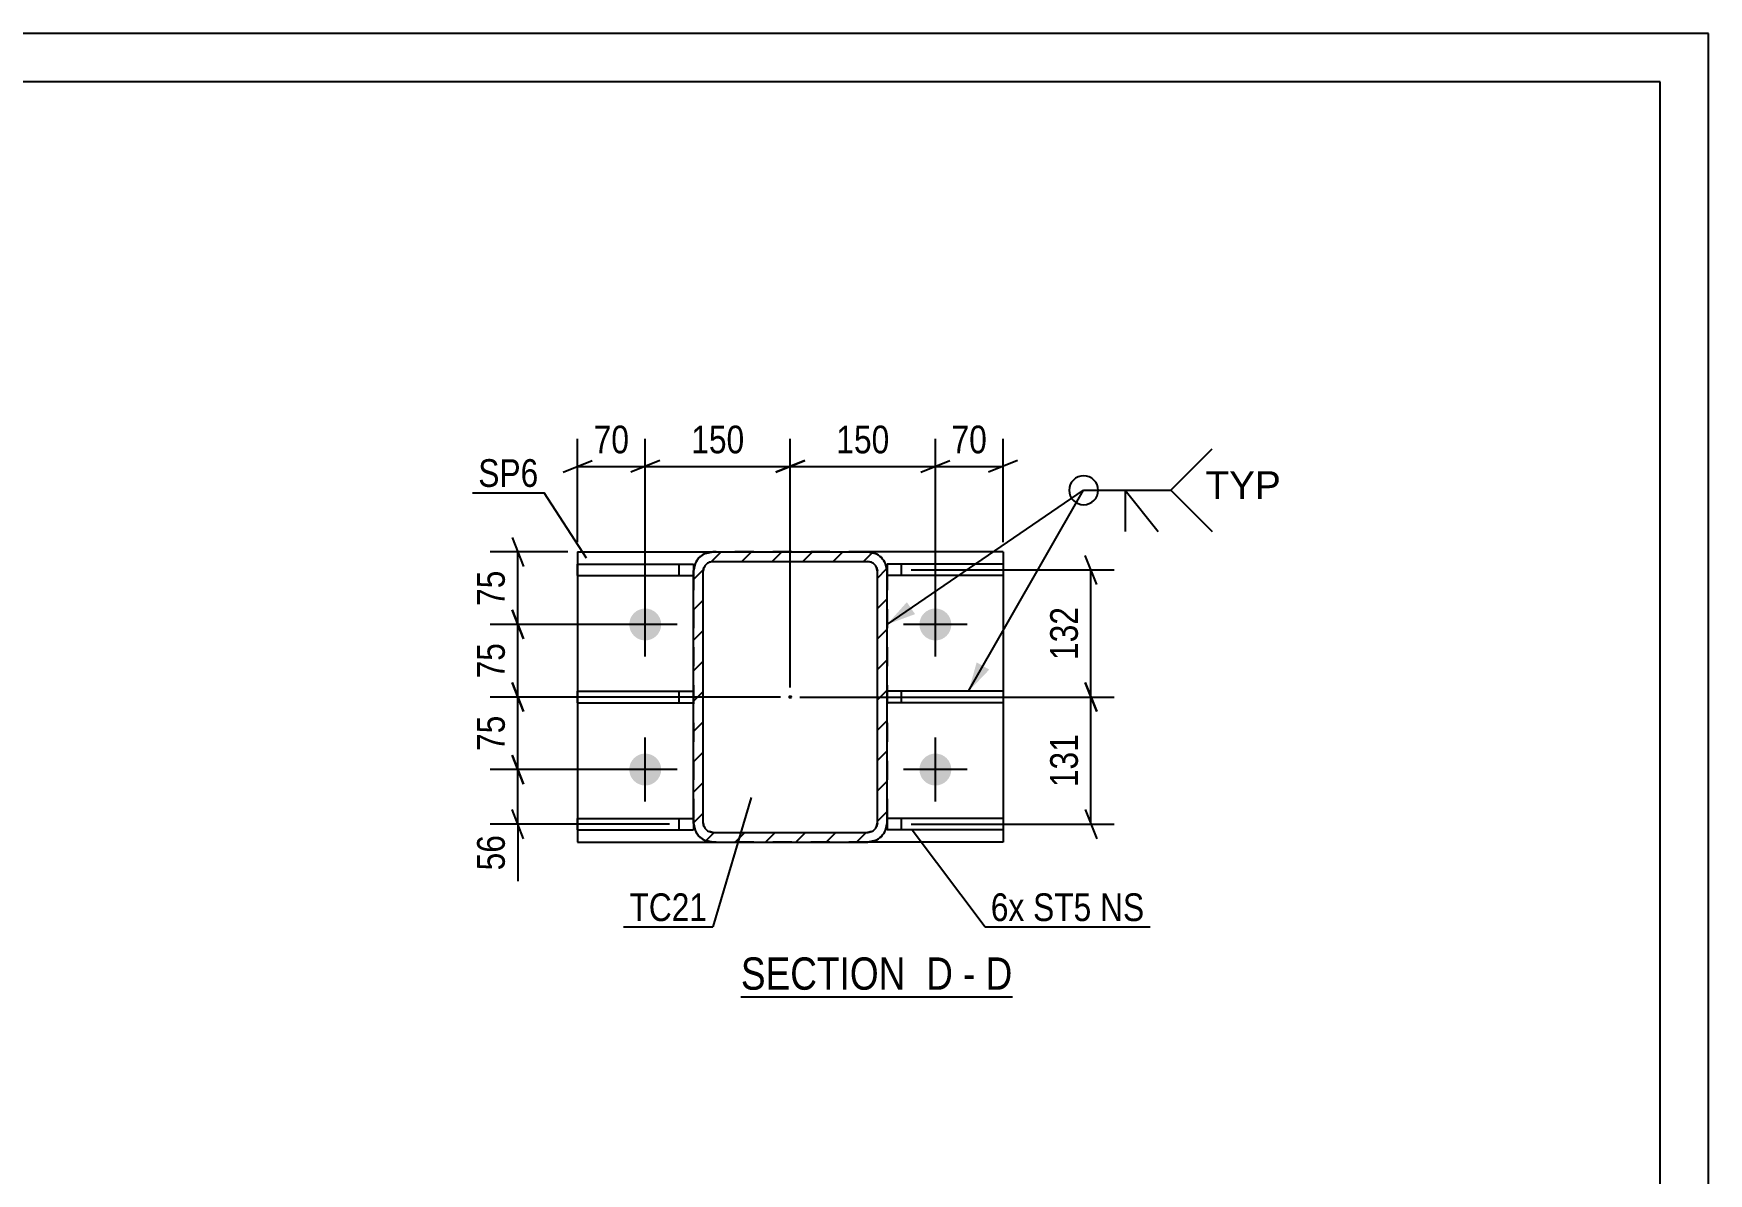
# Model space of a CAD drawing. Header units: millimetres. Extents: x -130 to 464, y -182 to 238.
# Drawn here: x 290.6 to 463.8, y 120.2 to 238.1 of the extents above; entities that cross this region are included whole.
import ezdxf

# ---------------------------------------------------------------- set-up
doc = ezdxf.new("R2010")
doc.units = ezdxf.units.MM
doc.linetypes.add('DXK_LINE_DOT2', pattern=[3.9198, 1.9599, -1.9599])
doc.linetypes.add('DXK_LINE_DOT3', pattern=[5.9187, 2.979, -0.9799, 0.9799, -0.9799])
doc.styles.add('Arial', font='ARIAL.TTF', dxfattribs={"height": 0.2})
doc.styles.add('Arial Narrow', font='ARIALN.TTF', dxfattribs={"height": 0.2})

# ---------------------------------------------------------------- blocks, each defined once
blk = doc.blocks.new('Unknown-284928763-1134')
at = {"color": 5, "linetype": 'Continuous'}
for p, q in [((463.79, 238.07), (-130.21, 238.07)), ((463.79, -181.93), (463.79, 238.07)), ((458.79, 233.07), (-125.21, 233.07)), ((458.79, -176.93), (458.79, 233.07))]:
    blk.add_line(p, q, dxfattribs=at)
blk = doc.blocks.new('Unknown-284928763-14 - 2760')
at = {"color": 6, "linetype": 'Continuous'}
blk.add_line((363.75, 138.43), (391.82, 138.43), dxfattribs=at)
at = {"color": 0, "linetype": 'Continuous'}
for points in [[(381.86, 139.18), (381.86, 142.68), (363.75, 142.68), (363.75, 139.18)], [(385.68, 139.18), (385.68, 142.68), (382.91, 142.68), (382.91, 139.18)], [(388, 139.18), (388, 142.68), (386.73, 142.68), (386.73, 139.18)], [(391.82, 139.18), (391.82, 142.68), (389.05, 142.68), (389.05, 139.18)]]:
    blk.add_wipeout(points, dxfattribs=at)
at = {"color": 7, "linetype": 'Continuous', "style": 'Arial Narrow'}
for s, p in [('SECTION ', (363.75, 139.18)), ('D', (382.91, 139.18)), ('D', (389.05, 139.18)), ('-', (386.73, 139.18))]:
    blk.add_text(s, height=3.34, dxfattribs=at).set_placement(p)
blk = doc.blocks.new('Part-284928763-2827 - 2760')
at = {"color": 2, "linetype": 'Continuous'}
for p, q in [((346.86, 155.7), (346.86, 156.9)), ((346.86, 156.9), (358.86, 156.9)), ((358.86, 156.45), (358.86, 155.7)), ((346.86, 155.7), (358.86, 155.7))]:
    blk.add_line(p, q, dxfattribs=at)
at = {"color": 7, "linetype": 'DXK_LINE_DOT2'}
for p, q in [((357.36, 155.7), (357.36, 156.9)), ((358.86, 156.9), (358.86, 156.45))]:
    blk.add_line(p, q, dxfattribs=at)
blk = doc.blocks.new('Part-284928763-2804 - 2760')
at = {"color": 2, "linetype": 'Continuous'}
for p, q in [((346.86, 184.45), (346.86, 154.45)), ((346.86, 184.45), (360.86, 184.45)), ((390.86, 184.45), (376.86, 184.45)), ((390.86, 184.45), (390.86, 154.45)), ((346.86, 154.45), (360.86, 154.45)), ((390.86, 154.45), (376.86, 154.45))]:
    blk.add_line(p, q, dxfattribs=at)
at = {"color": 7, "linetype": 'DXK_LINE_DOT2'}
for p, q in [((376.86, 184.45), (360.86, 184.45)), ((376.86, 154.45), (360.86, 154.45))]:
    blk.add_line(p, q, dxfattribs=at)
blk = doc.blocks.new('Part-284928763-2822 - 2760')
at = {"color": 2, "linetype": 'Continuous'}
for p, q in [((346.86, 182), (346.86, 183.2)), ((346.86, 183.2), (358.86, 183.2)), ((346.86, 182), (358.86, 182)), ((358.86, 183.2), (358.86, 182.45))]:
    blk.add_line(p, q, dxfattribs=at)
at = {"color": 7, "linetype": 'DXK_LINE_DOT2'}
for p, q in [((357.36, 182), (357.36, 183.2)), ((358.86, 182.45), (358.86, 182))]:
    blk.add_line(p, q, dxfattribs=at)
blk = doc.blocks.new('Part-284928763-2797 - 2760')
at = {"linetype": 'Continuous'}
h = blk.add_hatch(dxfattribs=at)
h.set_pattern_fill('', scale=0.7, style=0, pattern_type=0)
h.set_pattern_definition([(45, (358.8585, 156.4518), (-1.57154, 1.57154), [])])
h.paths.add_polyline_path([(358.86, 182.45), (358.86, 156.45), (359.01, 155.69), (359.44, 155.04), (360.09, 154.6), (360.86, 154.45), (376.86, 154.45), (377.62, 154.6), (378.27, 155.04), (378.71, 155.69), (378.86, 156.45), (378.86, 182.45), (378.71, 183.22), (378.27, 183.87), (377.62, 184.3), (376.86, 184.45), (360.86, 184.45), (360.09, 184.3), (359.44, 183.87), (359.01, 183.22)])
h.paths.add_polyline_path([(360.15, 183.16), (360.48, 183.38), (360.86, 183.45), (376.86, 183.45), (377.24, 183.38), (377.57, 183.16), (377.78, 182.83), (377.86, 182.45), (377.86, 156.45), (377.78, 156.07), (377.57, 155.74), (377.24, 155.53), (376.86, 155.45), (360.86, 155.45), (360.48, 155.53), (360.15, 155.74), (359.93, 156.07), (359.86, 156.45), (359.86, 182.45), (359.93, 182.83)])
blk.add_hatch(color=246, dxfattribs=at).paths.add_polyline_path([(368.86, 169.35, -1), (368.86, 169.55, -1)])
at = {"color": 7, "linetype": 'DXK_LINE_DOT2'}
for p, q in [((360.09, 184.3), (360.86, 184.45)), ((360.86, 184.45), (376.86, 184.45)), ((376.86, 184.45), (377.62, 184.3)), ((358.86, 182.45), (359.01, 183.22)), ((358.86, 182.45), (358.86, 156.45)), ((359.93, 182.83), (359.86, 182.45)), ((359.86, 156.45), (359.86, 182.45)), ((360.86, 183.45), (360.48, 183.38)), ((360.86, 183.45), (376.86, 183.45)), ((377.24, 183.38), (376.86, 183.45)), ((377.86, 182.45), (377.78, 182.83)), ((377.86, 156.45), (377.86, 182.45)), ((378.71, 183.22), (378.86, 182.45)), ((378.86, 182.45), (378.86, 156.45)), ((359.01, 155.69), (358.86, 156.45)), ((359.86, 156.45), (359.93, 156.07)), ((377.78, 156.07), (377.86, 156.45)), ((378.86, 156.45), (378.71, 155.69)), ((360.86, 154.45), (360.09, 154.6)), ((360.48, 155.53), (360.86, 155.45)), ((360.86, 155.45), (376.86, 155.45)), ((360.86, 154.45), (376.86, 154.45)), ((376.86, 155.45), (377.24, 155.53)), ((377.62, 154.6), (376.86, 154.45))]:
    blk.add_line(p, q, dxfattribs=at)
at = {"color": 2, "linetype": 'Continuous'}
for p, q in [((360.86, 184.45), (360.09, 184.3)), ((360.86, 184.45), (376.86, 184.45)), ((377.62, 184.3), (376.86, 184.45)), ((359.01, 183.22), (358.86, 182.45)), ((358.86, 156.45), (358.86, 182.45)), ((359.86, 182.45), (359.93, 182.83)), ((359.86, 156.45), (359.86, 182.45)), ((360.48, 183.38), (360.86, 183.45)), ((360.86, 183.45), (376.86, 183.45)), ((376.86, 183.45), (377.24, 183.38)), ((377.78, 182.83), (377.86, 182.45)), ((377.86, 156.45), (377.86, 182.45)), ((378.86, 182.45), (378.71, 183.22)), ((378.86, 156.45), (378.86, 182.45)), ((358.86, 156.45), (359.01, 155.69)), ((359.93, 156.07), (359.86, 156.45)), ((377.86, 156.45), (377.78, 156.07)), ((378.71, 155.69), (378.86, 156.45)), ((360.09, 154.6), (360.86, 154.45)), ((360.86, 155.45), (360.48, 155.53)), ((360.86, 155.45), (376.86, 155.45)), ((360.86, 154.45), (376.86, 154.45)), ((377.24, 155.53), (376.86, 155.45)), ((376.86, 154.45), (377.62, 154.6))]:
    blk.add_line(p, q, dxfattribs=at)
at = {"color": 7, "linetype": 'DXK_LINE_DOT3'}
blk.add_line((368.86, 169.45), (368.86, 169.45), dxfattribs=at)
at = {"color": 246, "linetype": 'DXK_LINE_DOT2'}
blk.add_line((368.86, 169.45), (368.86, 169.45), dxfattribs=at)
at = {"color": 246, "linetype": 'Continuous'}
blk.add_circle((368.86, 169.45), 0.1, dxfattribs=at)
at = {"color": 7, "linetype": 'DXK_LINE_DOT2'}
for centre, radius, start, end in [((360.86, 182.45), 2, 112.5, 157.5), ((376.86, 182.45), 2, 22.5, 67.5), ((360.86, 182.45), 1, 112.5, 157.5), ((376.86, 182.45), 1, 22.5, 67.5), ((360.86, 156.45), 1, 202.5, 247.5), ((376.86, 156.45), 1, 292.5, 337.5), ((360.86, 156.45), 2, 202.5, 247.5), ((376.86, 156.45), 2, 292.5, 337.5)]:
    blk.add_arc(centre, radius, start, end, dxfattribs=at)
at = {"color": 2, "linetype": 'Continuous'}
for centre, radius, start, end in [((360.86, 182.45), 2, 112.5, 157.5), ((376.86, 182.45), 2, 22.5, 67.5), ((360.86, 182.45), 1, 112.5, 157.5), ((376.86, 182.45), 1, 22.5, 67.5), ((360.86, 156.45), 1, 202.5, 247.5), ((376.86, 156.45), 1, 292.5, 337.5), ((360.86, 156.45), 2, 202.5, 247.5), ((376.86, 156.45), 2, 292.5, 337.5)]:
    blk.add_arc(centre, radius, start, end, dxfattribs=at)
blk = doc.blocks.new('Part-284928763-2817 - 2760')
at = {"color": 2, "linetype": 'Continuous'}
for p, q in [((346.86, 168.85), (346.86, 170.05)), ((346.86, 170.05), (358.86, 170.05)), ((346.86, 168.85), (358.86, 168.85))]:
    blk.add_line(p, q, dxfattribs=at)
at = {"color": 7, "linetype": 'DXK_LINE_DOT2'}
for p, q in [((357.36, 168.85), (357.36, 170.05)), ((358.86, 170.05), (358.86, 168.85))]:
    blk.add_line(p, q, dxfattribs=at)
blk = doc.blocks.new('Part-284928763-2832 - 2760')
at = {"color": 2, "linetype": 'Continuous'}
for p, q in [((390.86, 170.05), (378.86, 170.05)), ((390.86, 170.05), (390.86, 168.85)), ((390.86, 168.85), (378.86, 168.85))]:
    blk.add_line(p, q, dxfattribs=at)
at = {"color": 7, "linetype": 'DXK_LINE_DOT2'}
for p, q in [((378.86, 170.05), (378.86, 168.85)), ((380.36, 168.85), (380.36, 170.05))]:
    blk.add_line(p, q, dxfattribs=at)
blk = doc.blocks.new('Part-284928763-2837 - 2760')
at = {"color": 2, "linetype": 'Continuous'}
for p, q in [((390.86, 183.2), (378.86, 183.2)), ((378.86, 183.2), (378.86, 182.45)), ((390.86, 182), (378.86, 182)), ((390.86, 183.2), (390.86, 182))]:
    blk.add_line(p, q, dxfattribs=at)
at = {"color": 7, "linetype": 'DXK_LINE_DOT2'}
for p, q in [((378.86, 182), (378.86, 182.45)), ((380.36, 182), (380.36, 183.2))]:
    blk.add_line(p, q, dxfattribs=at)
blk = doc.blocks.new('Part-284928763-2842 - 2760')
at = {"color": 2, "linetype": 'Continuous'}
for p, q in [((390.86, 156.9), (378.86, 156.9)), ((378.86, 156.45), (378.86, 155.7)), ((390.86, 156.9), (390.86, 155.7)), ((390.86, 155.7), (378.86, 155.7))]:
    blk.add_line(p, q, dxfattribs=at)
at = {"color": 7, "linetype": 'DXK_LINE_DOT2'}
for p, q in [((378.86, 156.9), (378.86, 156.45)), ((380.36, 155.7), (380.36, 156.9))]:
    blk.add_line(p, q, dxfattribs=at)
blk = doc.blocks.new('Bolt-284928763-2873 - 2760')
at = {"linetype": 'Continuous'}
for points in [[(352.21, 176.95, -1), (355.51, 176.95, -1)], [(382.21, 176.95, -1), (385.51, 176.95, -1)], [(352.21, 161.95, -1), (355.51, 161.95, -1)], [(382.21, 161.95, -1), (385.51, 161.95, -1)]]:
    blk.add_hatch(color=1, dxfattribs=at).paths.add_polyline_path(points)
at = {"color": 1, "linetype": 'Continuous'}
for p, q in [((353.86, 173.65), (353.86, 180.25)), ((383.86, 173.65), (383.86, 180.25)), ((357.16, 176.95), (350.56, 176.95)), ((387.16, 176.95), (380.56, 176.95)), ((353.86, 158.65), (353.86, 165.25)), ((383.86, 158.65), (383.86, 165.25)), ((357.16, 161.95), (350.56, 161.95)), ((387.16, 161.95), (380.56, 161.95))]:
    blk.add_line(p, q, dxfattribs=at)
blk = doc.blocks.new('StraightDimension-284928763-2955 - 2760')
at = {"color": 7, "linetype": 'Continuous'}
for p, q in [((400.54, 181.1), (399.34, 184.1)), ((381.36, 182.6), (402.34, 182.6)), ((399.94, 169.45), (399.94, 182.6)), ((399.34, 170.95), (400.54, 167.95)), ((369.86, 169.45), (402.34, 169.45))]:
    blk.add_line(p, q, dxfattribs=at)
at = {"color": 0}
blk.add_wipeout([(399.19, 179.37), (394.99, 179.37), (394.99, 172.68), (399.19, 172.68)], dxfattribs=at)
at = {"color": 3, "style": 'Arial Narrow'}
blk.add_text('132', height=2.863, rotation=90.0002, dxfattribs=at).set_placement((398.59, 173.28))
blk = doc.blocks.new('StraightDimension-284928763-2879 - 2760')
at = {"color": 7, "linetype": 'Continuous'}
for p, q in [((353.86, 177.95), (353.86, 196.15)), ((368.86, 170.45), (368.86, 196.15)), ((355.36, 193.9), (352.36, 192.7)), ((353.86, 193.3), (368.86, 193.3)), ((367.36, 192.7), (370.36, 193.9))]:
    blk.add_line(p, q, dxfattribs=at)
at = {"color": 0}
blk.add_wipeout([(364.7, 194.05), (364.7, 198.25), (358.02, 198.25), (358.02, 194.05)], dxfattribs=at)
at = {"color": 3, "style": 'Arial Narrow'}
blk.add_text('150', height=2.863, dxfattribs=at).set_placement((358.62, 194.65))
blk = doc.blocks.new('StraightDimension-284928763-2901 - 2760')
at = {"color": 7, "linetype": 'Continuous'}
for p, q in [((383.86, 177.95), (383.86, 196.15)), ((390.86, 185.45), (390.86, 196.15)), ((382.36, 192.7), (385.36, 193.9)), ((383.86, 193.3), (390.86, 193.3)), ((392.36, 193.9), (389.36, 192.7))]:
    blk.add_line(p, q, dxfattribs=at)
at = {"color": 0}
blk.add_wipeout([(389.79, 194.05), (389.79, 198.25), (384.93, 198.25), (384.93, 194.05)], dxfattribs=at)
at = {"color": 3, "style": 'Arial Narrow'}
blk.add_text('70', height=2.863, dxfattribs=at).set_placement((385.53, 194.65))
blk = doc.blocks.new('StraightDimension-284928763-2937 - 2760')
at = {"color": 7, "linetype": 'Continuous'}
for p, q in [((340.09, 178.45), (341.29, 175.45)), ((352.86, 176.95), (337.84, 176.95)), ((340.69, 169.45), (340.69, 176.95)), ((341.29, 167.95), (340.09, 170.95)), ((367.86, 169.45), (337.84, 169.45))]:
    blk.add_line(p, q, dxfattribs=at)
at = {"color": 0}
blk.add_wipeout([(339.94, 175.63), (335.74, 175.63), (335.74, 170.77), (339.94, 170.77)], dxfattribs=at)
at = {"color": 3, "style": 'Arial Narrow'}
blk.add_text('75', height=2.863, rotation=90.0002, dxfattribs=at).set_placement((339.34, 171.37))
blk = doc.blocks.new('StraightDimension-284928763-2911 - 2760')
at = {"color": 7, "linetype": 'Continuous'}
for p, q in [((346.86, 185.45), (346.86, 196.15)), ((353.86, 177.95), (353.86, 196.15)), ((345.36, 192.7), (348.36, 193.9)), ((346.86, 193.3), (353.86, 193.3)), ((355.36, 193.9), (352.36, 192.7))]:
    blk.add_line(p, q, dxfattribs=at)
at = {"color": 0}
blk.add_wipeout([(352.79, 194.05), (352.79, 198.25), (347.93, 198.25), (347.93, 194.05)], dxfattribs=at)
at = {"color": 3, "style": 'Arial Narrow'}
blk.add_text('70', height=2.863, dxfattribs=at).set_placement((348.53, 194.65))
blk = doc.blocks.new('StraightDimension-284928763-2890 - 2760')
at = {"color": 7, "linetype": 'Continuous'}
for p, q in [((368.86, 170.45), (368.86, 196.15)), ((383.86, 177.95), (383.86, 196.15)), ((370.36, 193.9), (367.36, 192.7)), ((368.86, 193.3), (383.86, 193.3)), ((382.36, 192.7), (385.36, 193.9))]:
    blk.add_line(p, q, dxfattribs=at)
at = {"color": 0}
blk.add_wipeout([(379.7, 194.05), (379.7, 198.25), (373.02, 198.25), (373.02, 194.05)], dxfattribs=at)
at = {"color": 3, "style": 'Arial Narrow'}
blk.add_text('150', height=2.863, dxfattribs=at).set_placement((373.62, 194.65))
blk = doc.blocks.new('StraightDimension-284928763-2922 - 2760')
at = {"color": 7, "linetype": 'Continuous'}
for p, q in [((340.09, 163.45), (341.29, 160.45)), ((352.86, 161.95), (337.84, 161.95)), ((340.69, 156.3), (340.69, 161.95)), ((341.29, 154.8), (340.09, 157.8)), ((356.36, 156.3), (337.84, 156.3))]:
    blk.add_line(p, q, dxfattribs=at)
at = {"color": 0}
blk.add_wipeout([(339.94, 155.78), (335.74, 155.78), (335.74, 150.92), (339.94, 150.92)], dxfattribs=at)
at = {"color": 7, "linetype": 'Continuous'}
blk.add_line((340.69, 156.3), (340.69, 150.4), dxfattribs=at)
blk.add_line((340.69, 156.3), (340.69, 150.4), dxfattribs=at)
at = {"color": 3, "style": 'Arial Narrow'}
blk.add_text('56', height=2.863, rotation=90.0002, dxfattribs=at).set_placement((339.34, 151.52))
blk = doc.blocks.new('StraightDimension-284928763-2928 - 2760')
at = {"color": 7, "linetype": 'Continuous'}
for p, q in [((340.09, 170.95), (341.29, 167.95)), ((367.86, 169.45), (337.84, 169.45)), ((340.69, 161.95), (340.69, 169.45)), ((341.29, 160.45), (340.09, 163.45)), ((352.86, 161.95), (337.84, 161.95))]:
    blk.add_line(p, q, dxfattribs=at)
at = {"color": 0}
blk.add_wipeout([(339.94, 168.13), (335.74, 168.13), (335.74, 163.27), (339.94, 163.27)], dxfattribs=at)
at = {"color": 3, "style": 'Arial Narrow'}
blk.add_text('75', height=2.863, rotation=90.0002, dxfattribs=at).set_placement((339.34, 163.87))
blk = doc.blocks.new('StraightDimension-284928763-2946 - 2760')
at = {"color": 7, "linetype": 'Continuous'}
for p, q in [((340.09, 185.95), (341.29, 182.95)), ((345.86, 184.45), (337.84, 184.45)), ((340.69, 176.95), (340.69, 184.45)), ((341.29, 175.45), (340.09, 178.45)), ((352.86, 176.95), (337.84, 176.95))]:
    blk.add_line(p, q, dxfattribs=at)
at = {"color": 0}
blk.add_wipeout([(339.94, 183.13), (335.74, 183.13), (335.74, 178.27), (339.94, 178.27)], dxfattribs=at)
at = {"color": 3, "style": 'Arial Narrow'}
blk.add_text('75', height=2.863, rotation=90.0002, dxfattribs=at).set_placement((339.34, 178.87))
blk = doc.blocks.new('StraightDimension-284928763-2962 - 2760')
at = {"color": 7, "linetype": 'Continuous'}
for p, q in [((400.54, 167.95), (399.34, 170.95)), ((369.86, 169.45), (402.34, 169.45)), ((399.94, 156.3), (399.94, 169.45)), ((399.34, 157.8), (400.54, 154.8)), ((381.36, 156.3), (402.34, 156.3))]:
    blk.add_line(p, q, dxfattribs=at)
at = {"color": 0}
blk.add_wipeout([(399.19, 166.22), (394.99, 166.22), (394.99, 159.53), (399.19, 159.53)], dxfattribs=at)
at = {"color": 3, "style": 'Arial Narrow'}
blk.add_text('131', height=2.863, rotation=90.0002, dxfattribs=at).set_placement((398.59, 160.13))
blk = doc.blocks.new('Mark-284928763-2793 - 2760')
at = {"color": 0}
blk.add_wipeout([(360.26, 146.28), (360.26, 149.28), (352.23, 149.28), (352.23, 146.28)], dxfattribs=at)
blk.add_wipeout([(360.26, 146.28), (360.26, 149.28), (352.23, 149.28), (352.23, 146.28)], dxfattribs=at)
at = {"color": 30, "linetype": 'Continuous'}
for p in [(364.81, 159.05), (351.63, 145.68)]:
    blk.add_line(p, (360.86, 145.68), dxfattribs=at)
at = {"color": 3, "style": 'Arial Narrow'}
blk.add_text('TC21', height=2.863, dxfattribs=at).set_placement((352.23, 146.28))
blk = doc.blocks.new('Mark-284928763-2800 - 2760')
at = {"color": 0}
blk.add_wipeout([(342.81, 191.18), (342.81, 194.18), (336.6, 194.18), (336.6, 191.18)], dxfattribs=at)
blk.add_wipeout([(342.81, 191.18), (342.81, 194.18), (336.6, 194.18), (336.6, 191.18)], dxfattribs=at)
at = {"color": 30, "linetype": 'Continuous'}
for p in [(336, 190.58), (347.79, 183.8)]:
    blk.add_line(p, (343.41, 190.58), dxfattribs=at)
at = {"color": 3, "style": 'Arial Narrow'}
blk.add_text('SP6', height=2.863, dxfattribs=at).set_placement((336.6, 191.18))
blk = doc.blocks.new('MarkSet-284928763-3024 - 2760')
at = {"color": 0}
for points in [[(393.06, 146.28), (393.06, 149.28), (389.59, 149.28), (389.59, 146.28)], [(399.99, 146.28), (399.99, 149.28), (393.96, 149.28), (393.96, 146.28)], [(405.46, 146.28), (405.46, 149.28), (400.89, 149.28), (400.89, 146.28)]]:
    blk.add_wipeout(points, dxfattribs=at)
for points in [[(393.06, 146.28), (393.06, 149.28), (389.59, 149.28), (389.59, 146.28)], [(399.99, 146.28), (399.99, 149.28), (393.96, 149.28), (393.96, 146.28)], [(405.46, 146.28), (405.46, 149.28), (400.89, 149.28), (400.89, 146.28)]]:
    blk.add_wipeout(points, dxfattribs=at)
at = {"color": 30, "linetype": 'Continuous'}
for p, q in [((381.47, 155.7), (388.99, 145.68)), ((388.99, 145.68), (406.06, 145.68))]:
    blk.add_line(p, q, dxfattribs=at)
at = {"color": 3, "style": 'Arial Narrow'}
for s, p in [('6x', (389.59, 146.28)), ('ST5', (393.96, 146.28)), ('NS', (400.89, 146.28))]:
    blk.add_text(s, height=2.863, dxfattribs=at).set_placement(p)
blk = doc.blocks.new('WeldMark-284928763-2969 - 2760')
at = {"linetype": 'Continuous'}
for points in [[(381.76, 178.02), (378.86, 176.95), (380.91, 179.26)], [(389.43, 172.28), (387.29, 170.05), (388.13, 173.03)]]:
    blk.add_hatch(color=30, dxfattribs=at).paths.add_polyline_path(points)
at = {"color": 30, "linetype": 'Continuous'}
for p, q in [((378.86, 176.95), (399.19, 190.83)), ((387.29, 170.05), (399.19, 190.83)), ((399.19, 190.83), (408.19, 190.83))]:
    blk.add_line(p, q, dxfattribs=at)
at = {"color": 3, "linetype": 'Continuous'}
for q in [(406.91, 186.55), (403.48, 186.55)]:
    blk.add_line((403.48, 190.83), q, dxfattribs=at)
for start, end in [(90, 270), (270, 90)]:
    blk.add_arc((399.19, 190.83), 1.5, start, end, dxfattribs=at)
at = {"color": 0, "linetype": 'Continuous'}
blk.add_wipeout([(419.57, 189.93), (419.57, 192.93), (411.79, 192.93), (411.79, 189.93)], dxfattribs=at)
blk.add_wipeout([(419.57, 189.93), (419.57, 192.93), (411.79, 192.93), (411.79, 189.93)], dxfattribs=at)
at = {"color": 3, "linetype": 'Continuous'}
for q in [(412.48, 195.12), (412.48, 186.55)]:
    blk.add_line((408.19, 190.83), q, dxfattribs=at)
at = {"color": 3, "linetype": 'Continuous', "style": 'Arial'}
blk.add_text('TYP', height=2.865, dxfattribs=at).set_placement((411.79, 189.93))

msp = doc.modelspace()

# ---------------------------------------------------------------- block references
for name in ['Unknown-284928763-1134', 'Part-284928763-2804 - 2760', 'Part-284928763-2797 - 2760', 'Part-284928763-2822 - 2760', 'Part-284928763-2837 - 2760', 'Bolt-284928763-2873 - 2760', 'Part-284928763-2817 - 2760', 'Part-284928763-2832 - 2760', 'Part-284928763-2827 - 2760', 'Part-284928763-2842 - 2760']:
    msp.add_blockref(name, (0, 0))

# ---------------------------------------------------------------- next in the draw order: block references
for name in ['StraightDimension-284928763-2955 - 2760', 'StraightDimension-284928763-2922 - 2760', 'Unknown-284928763-14 - 2760']:
    msp.add_blockref(name, (0, 0))

# ---------------------------------------------------------------- next in the draw order: block references
for name in ['StraightDimension-284928763-2879 - 2760', 'StraightDimension-284928763-2901 - 2760', 'Mark-284928763-2793 - 2760']:
    msp.add_blockref(name, (0, 0))

# ---------------------------------------------------------------- next in the draw order: block references
msp.add_blockref('StraightDimension-284928763-2937 - 2760', (0, 0))

# ---------------------------------------------------------------- next in the draw order: block references
for name in ['StraightDimension-284928763-2911 - 2760', 'StraightDimension-284928763-2890 - 2760']:
    msp.add_blockref(name, (0, 0))

# ---------------------------------------------------------------- next in the draw order: block references
for name in ['StraightDimension-284928763-2946 - 2760', 'StraightDimension-284928763-2928 - 2760', 'StraightDimension-284928763-2962 - 2760']:
    msp.add_blockref(name, (0, 0))

# ---------------------------------------------------------------- next in the draw order: block references
for name in ['Mark-284928763-2800 - 2760', 'WeldMark-284928763-2969 - 2760', 'MarkSet-284928763-3024 - 2760']:
    msp.add_blockref(name, (0, 0))

doc.saveas('drawing.dxf')
